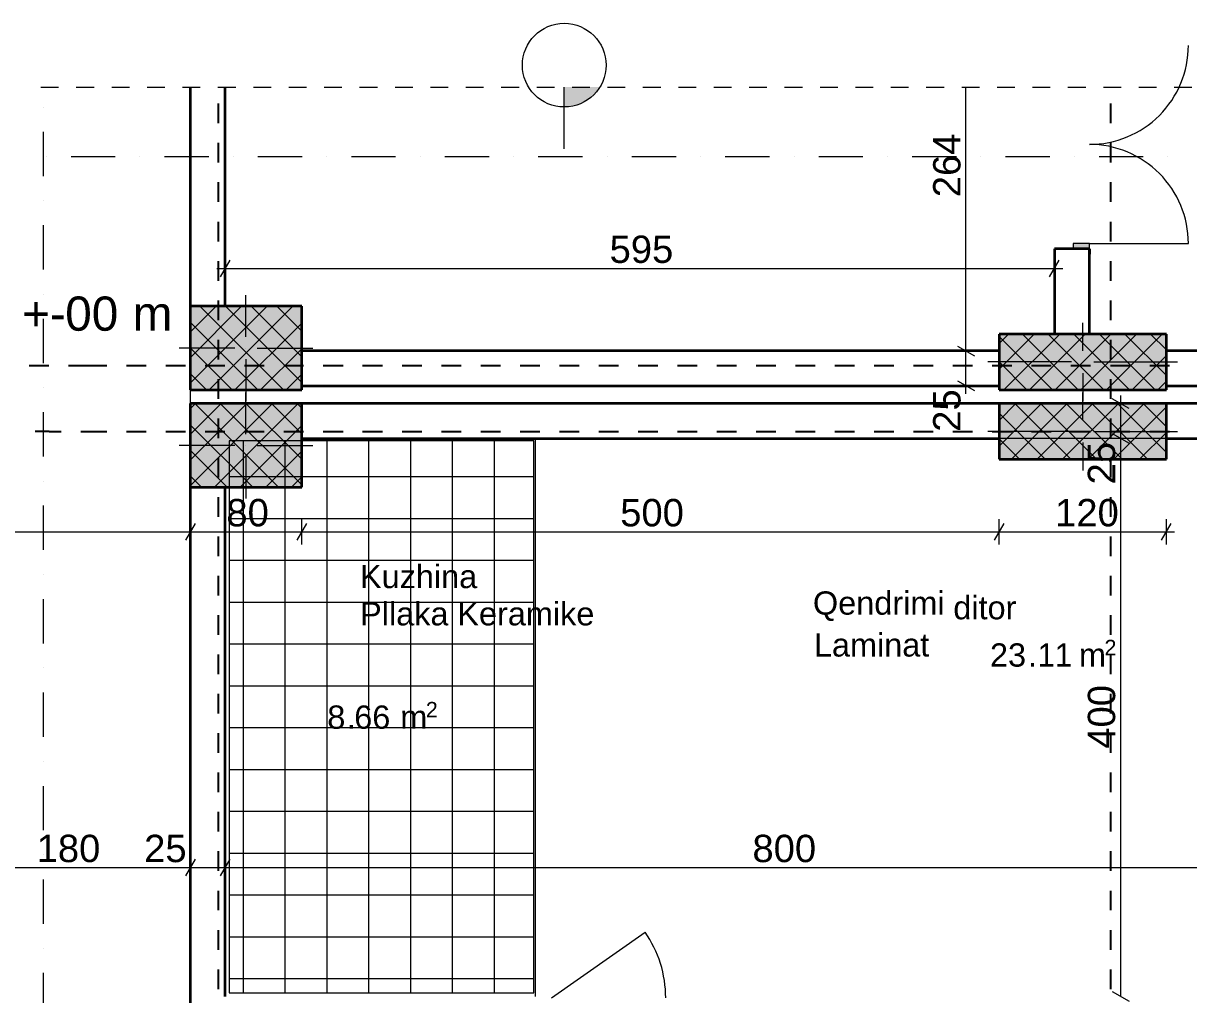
# Model space of a CAD drawing. Header units: centimetres. Extents: x -1402 to 3082, y -180 to 3169.
# Drawn here: x 1227 to 2063, y 2465 to 3162 of the extents above; entities that cross this region are included whole.
import ezdxf

# ---------------------------------------------------------------- set-up
doc = ezdxf.new("R2010")
doc.units = ezdxf.units.CM
for name, color, linetype, true_color in [('PDF_Annotation - Text', 7, 'Continuous', 0xa80f02), ('PDF_Geometry', 7, 'Continuous', 0x999999), ('PDF_Marker - Section', 7, 'Continuous', 0x80c2ff), ('PDF_Structural - Shear', 7, 'Continuous', 0xdf0000), ('PDF_Text', 7, 'Continuous', 0xa80f02)]:
    doc.layers.add(name, color=color, linetype=linetype, true_color=true_color)
doc.layers.add('PDF_Dimensioning - General', color=7, linetype='Continuous')
doc.layers.add('PDF_Structural - Bearing', color=7, linetype='Continuous')
doc.styles.add('PDF Arial', font='arial.ttf')

msp = doc.modelspace()

# ---------------------------------------------------------------- hatches: boundary and pattern name
at = {"layer": 'PDF_Dimensioning - General', "transparency": 33554559}
msp.add_hatch(color=256, dxfattribs=at).paths.add_polyline_path([(1626.38, 3103.82), (1614.89, 3101.53), (1614.89, 3115.78), (1639.77, 3115.78), (1636.12, 3110.33)])

# ---------------------------------------------------------------- linework, layer by layer
at = {"layer": 'PDF_Dimensioning - General', "lineweight": 13}
for points in [[(1614.89, 3071.52), (1614.89, 3115.78)], [(1374.96, 2991.68), (1368.02, 2979.67)], [(1963.19, 2979.67), (1970.13, 2991.68)], [(1897.16, 2929.97), (1909.16, 2923.04)], [(1897.16, 2904.96), (1909.16, 2898.03)], [(2014.15, 2888.74), (2014.15, 2894.61)], [(2023.16, 2888.74), (2005.15, 2888.74)], [(2020.15, 2885.28), (2008.15, 2892.21)], [(2014.15, 2863.73), (2014.15, 2888.74)], [(2023.16, 2863.73), (2005.15, 2863.73)], [(2008.15, 2867.2), (2020.15, 2860.26)], [(2014.15, 2463.33), (2014.15, 2863.73)], [(1349.95, 2802.68), (1343.02, 2790.67)], [(1429.99, 2802.68), (1423.06, 2790.67)], [(1930.35, 2802.68), (1923.42, 2790.67)], [(2043.48, 2790.67), (2050.41, 2802.68)], [(1349.95, 2561.76), (1343.02, 2549.75)], [(1346.49, 2546.75), (1346.49, 2564.76)], [(1374.96, 2561.76), (1368.03, 2549.75)], [(1371.49, 2546.75), (1371.49, 2564.76)], [(1165.75, 2555.76), (1346.49, 2555.76)], [(1346.49, 2555.76), (1371.49, 2555.76)], [(1371.49, 2555.76), (2171.68, 2555.76)], [(2008.15, 2466.79), (2020.15, 2459.86)]]:
    msp.add_lwpolyline(points, dxfattribs=at)
at = {"layer": 'PDF_Dimensioning - General', "color": 253, "lineweight": 13, "true_color": 0x999999}
for points in [[(1903.16, 2926.5), (1903.16, 3115.78)], [(1371.49, 2976.67), (1371.49, 2994.68)], [(1966.66, 2976.67), (1966.66, 2994.68)], [(1365.62, 2985.67), (1371.49, 2985.67)], [(1371.49, 2985.67), (1966.66, 2985.67)], [(1966.66, 2985.67), (1972.53, 2985.67)], [(1912.16, 2926.5), (1894.15, 2926.5)], [(1903.16, 2901.49), (1903.16, 2926.5)], [(1912.16, 2901.49), (1894.15, 2901.49)], [(1903.16, 2895.62), (1903.16, 2901.49)], [(1346.49, 2787.67), (1346.49, 2805.68)], [(1426.52, 2787.67), (1426.52, 2805.68)], [(1926.89, 2787.67), (1926.89, 2805.68)], [(2046.95, 2787.67), (2046.95, 2805.68)], [(968.15, 2796.67), (1346.49, 2796.67)], [(1346.49, 2796.67), (1426.52, 2796.67)], [(1426.52, 2796.67), (1926.89, 2796.67)], [(1926.89, 2796.67), (2046.95, 2796.67)], [(2046.95, 2796.67), (2052.82, 2796.67)]]:
    msp.add_lwpolyline(points, dxfattribs=at)
at = {"layer": 'PDF_Dimensioning - General', "lineweight": 13}
msp.add_circle((1614.89, 3131.55), 30.01, dxfattribs=at)
at = {"layer": 'PDF_Geometry', "color": 251, "lineweight": 18, "true_color": 0x6a6a6a}
for points in [[(1239.37, 3115.78), (1252.08, 3115.78)], [(1264.78, 3115.78), (1277.49, 3115.78)], [(1290.2, 3115.78), (1302.9, 3115.78)], [(1315.61, 3115.78), (1328.32, 3115.78)], [(1341.02, 3115.78), (1353.73, 3115.78)], [(1366.43, 3115.78), (1379.14, 3115.78)], [(1391.84, 3115.78), (1404.55, 3115.78)], [(1417.25, 3115.78), (1429.96, 3115.78)], [(1442.67, 3115.78), (1455.37, 3115.78)], [(1468.08, 3115.78), (1480.79, 3115.78)], [(1493.49, 3115.78), (1506.2, 3115.78)], [(1518.91, 3115.78), (1531.61, 3115.78)], [(1544.32, 3115.78), (1557.03, 3115.78)], [(1569.73, 3115.78), (1582.44, 3115.78)], [(1595.14, 3115.78), (1607.85, 3115.78)], [(1620.55, 3115.78), (1633.26, 3115.78)], [(1645.96, 3115.78), (1658.67, 3115.78)], [(1671.38, 3115.78), (1684.08, 3115.78)], [(1696.79, 3115.78), (1709.5, 3115.78)], [(1722.2, 3115.78), (1734.91, 3115.78)], [(1747.62, 3115.78), (1760.32, 3115.78)], [(1773.03, 3115.78), (1785.74, 3115.78)], [(1798.44, 3115.78), (1811.15, 3115.78)], [(1823.85, 3115.78), (1836.56, 3115.78)], [(1849.26, 3115.78), (1861.97, 3115.78)], [(1874.67, 3115.78), (1887.38, 3115.78)], [(1900.09, 3115.78), (1912.79, 3115.78)], [(1925.5, 3115.78), (1938.21, 3115.78)], [(1950.91, 3115.78), (1963.62, 3115.78)], [(1976.33, 3115.78), (1989.03, 3115.78)], [(2001.74, 3115.78), (2014.44, 3115.78)], [(2027.15, 3115.78), (2039.86, 3115.78)], [(2052.56, 3115.78), (2065.27, 3115.78)]]:
    msp.add_lwpolyline(points, dxfattribs=at)
at = {"layer": 'PDF_Geometry', "color": 7, "lineweight": 13}
for points in [[(1346.49, 3115.78), (1346.49, 1363.49)], [(1374.45, 2862.07), (1374.45, 2465.83)], [(1593.09, 2862.07), (1374.45, 2862.07)], [(1593.09, 2465.83), (1593.09, 2862.07)], [(1593.96, 2863.73), (1593.96, 2463.33)], [(2171.68, 2863.73), (1593.96, 2863.73)], [(1374.45, 2465.83), (1593.09, 2465.83)]]:
    msp.add_lwpolyline(points, dxfattribs=at)
at = {"layer": 'PDF_Geometry', "lineweight": 13}
for points in [[(1384.69, 2465.83), (1384.69, 2862.07)], [(1414.7, 2465.83), (1414.7, 2862.07)], [(1444.72, 2465.83), (1444.72, 2862.07)], [(1474.73, 2465.83), (1474.73, 2862.07)], [(1504.75, 2465.83), (1504.75, 2862.07)], [(1534.76, 2465.83), (1534.76, 2862.07)], [(1564.78, 2465.83), (1564.78, 2862.07)], [(1374.45, 2836.32), (1593.09, 2836.32)], [(1374.45, 2806.3), (1593.09, 2806.3)], [(1374.45, 2776.29), (1593.09, 2776.29)], [(1374.45, 2746.28), (1593.09, 2746.28)], [(1374.45, 2716.26), (1593.09, 2716.26)], [(1374.45, 2686.25), (1593.09, 2686.25)], [(1374.45, 2656.23), (1593.09, 2656.23)], [(1374.45, 2626.22), (1593.09, 2626.22)], [(1374.45, 2596.2), (1593.09, 2596.2)], [(1374.45, 2566.19), (1593.09, 2566.19)], [(1374.45, 2536.18), (1593.09, 2536.18)], [(1374.45, 2506.16), (1593.09, 2506.16)], [(1374.45, 2476.15), (1593.09, 2476.15)]]:
    msp.add_lwpolyline(points, dxfattribs=at)
at = {"layer": 'PDF_Marker - Section', "lineweight": 18}
for points in [[(1240.87, 3101.36), (1240.87, 3101.36)], [(1240.87, 3083.71), (1240.87, 3051.94)], [(1243.32, 3065.93), (1243.32, 3065.93)], [(1260.97, 3065.93), (1292.74, 3065.93)], [(1310.39, 3065.93), (1310.39, 3065.93)], [(1328.03, 3065.93), (1359.79, 3065.93)], [(1377.44, 3065.93), (1377.44, 3065.93)], [(1395.09, 3065.93), (1426.86, 3065.93)], [(1444.5, 3065.93), (1444.5, 3065.93)], [(1462.15, 3065.93), (1493.92, 3065.93)], [(1511.57, 3065.93), (1511.57, 3065.93)], [(1529.21, 3065.93), (1560.98, 3065.93)], [(1578.62, 3065.93), (1578.62, 3065.93)], [(1596.27, 3065.93), (1628.03, 3065.93)], [(1645.68, 3065.93), (1645.68, 3065.93)], [(1663.33, 3065.93), (1695.1, 3065.93)], [(1712.75, 3065.93), (1712.75, 3065.93)], [(1730.39, 3065.93), (1762.16, 3065.93)], [(1779.8, 3065.93), (1779.8, 3065.93)], [(1797.45, 3065.93), (1829.21, 3065.93)], [(1846.86, 3065.93), (1846.86, 3065.93)], [(1864.51, 3065.93), (1896.28, 3065.93)], [(1913.92, 3065.93), (1913.92, 3065.93)], [(1931.57, 3065.93), (1963.34, 3065.93)], [(1980.99, 3065.93), (1980.99, 3065.93)], [(1998.63, 3065.93), (2030.4, 3065.93)], [(2048.04, 3065.93), (2048.04, 3065.93)], [(1240.87, 3034.3), (1240.87, 3034.3)], [(1240.87, 3016.65), (1240.87, 2984.88)], [(1240.87, 2967.24), (1240.87, 2967.24)], [(1240.87, 2949.59), (1240.87, 2917.82)], [(1240.87, 2900.18), (1240.87, 2900.18)], [(1240.87, 2882.53), (1240.87, 2850.76)], [(1240.87, 2833.12), (1240.87, 2833.12)], [(1240.87, 2815.47), (1240.87, 2783.7)], [(1240.87, 2766.06), (1240.87, 2766.06)], [(1240.87, 2748.41), (1240.87, 2716.65)], [(1240.87, 2699), (1240.87, 2699)], [(1240.87, 2681.35), (1240.87, 2649.58)], [(1240.87, 2631.94), (1240.87, 2631.94)], [(1240.87, 2614.29), (1240.87, 2582.52)], [(1240.87, 2564.88), (1240.87, 2564.88)], [(1240.87, 2547.23), (1240.87, 2515.47)], [(1240.87, 2497.82), (1240.87, 2497.82)], [(1240.87, 2480.17), (1240.87, 2448.4)]]:
    msp.add_lwpolyline(points, dxfattribs=at)
at = {"layer": 'PDF_Structural - Bearing', "lineweight": 35}
for points in [[(1346.48, 3115.78), (1346.48, 2901.49)], [(1371.49, 2958.57), (1371.49, 3115.78)], [(1966.66, 2999.63), (1966.66, 2995.93)], [(1980.17, 2999.63), (1966.66, 2999.63)], [(1966.66, 2999.63), (1966.66, 2938.56)], [(1980.17, 2999.63), (1966.66, 2999.63)], [(1980.17, 2999.63), (1966.66, 2999.63)], [(1966.66, 2999.63), (1966.66, 2995.93)], [(1966.66, 2999.63), (1966.66, 2995.93)], [(1991.67, 2999.63), (1980.17, 2999.63)], [(1991.67, 2999.63), (1980.17, 2999.63)], [(1991.67, 2999.63), (1980.17, 2999.63)], [(1991.67, 2999.63), (1991.67, 2995.93)], [(1991.67, 2938.56), (1991.67, 2999.63)], [(1991.67, 2999.63), (1991.67, 2995.93)], [(1991.67, 2999.63), (1991.67, 2995.93)], [(1346.49, 2958.57), (1346.49, 2898.54)], [(1426.52, 2958.57), (1346.49, 2958.57)], [(1426.52, 2898.54), (1426.52, 2958.57)], [(2046.95, 2938.56), (1926.89, 2938.56)], [(1926.89, 2938.56), (1926.89, 2898.54)], [(2046.95, 2898.54), (2046.95, 2938.56)], [(1926.89, 2926.5), (1426.52, 2926.5)], [(2196.69, 2926.5), (2046.95, 2926.5)], [(1346.49, 2898.54), (1426.52, 2898.54)], [(1426.52, 2901.49), (1926.89, 2901.49)], [(1926.89, 2898.54), (2046.95, 2898.54)], [(2046.95, 2901.49), (2196.69, 2901.49)], [(1346.49, 2888.74), (1346.49, 2828.71)], [(1426.52, 2888.74), (1346.49, 2888.74)], [(1926.89, 2888.74), (1426.52, 2888.74)], [(1426.52, 2828.71), (1426.52, 2888.74)], [(2046.95, 2888.74), (1926.89, 2888.74)], [(1926.89, 2888.74), (1926.89, 2848.72)], [(2196.7, 2888.74), (2046.95, 2888.74)], [(2046.95, 2848.72), (2046.95, 2888.74)], [(1426.52, 2863.73), (1926.89, 2863.73)], [(2046.95, 2863.73), (2171.68, 2863.73)], [(1926.89, 2848.72), (2046.95, 2848.72)], [(1346.49, 2828.71), (1346.49, 2384.58)], [(1346.49, 2828.71), (1426.52, 2828.71)], [(1371.49, 2463.33), (1371.49, 2828.71)]]:
    msp.add_lwpolyline(points, dxfattribs=at)
at = {"layer": 'PDF_Structural - Bearing', "color": 30, "lineweight": 20, "true_color": 0xff6600}
for points in [[(1991.67, 3003.63), (1980.17, 3003.63)], [(1980.17, 3003.63), (1980.17, 2999.63)], [(1991.67, 2999.63), (1991.67, 3003.63)], [(1980.17, 2999.63), (1991.67, 2999.63)]]:
    msp.add_lwpolyline(points, dxfattribs=at)
at = {"layer": 'PDF_Structural - Bearing', "color": 30, "lineweight": 18, "true_color": 0xff6600}
for points in [[(1991.67, 3003.63), (2062.71, 3003.63)], [(1605.67, 2462.33), (1672.88, 2509.38)]]:
    msp.add_lwpolyline(points, dxfattribs=at)
at = {"layer": 'PDF_Structural - Bearing', "color": 1, "lineweight": 0}
for points in [[(1386.5, 2936.56), (1386.5, 2966.57)], [(1986.92, 2926.55), (1986.92, 2946.56)], [(1378.5, 2928.55), (1338.48, 2928.55)], [(1386.5, 2928.55), (1386.5, 2928.55)], [(1394.51, 2928.55), (1434.52, 2928.55)], [(1386.5, 2920.55), (1386.5, 2890.53)], [(1978.91, 2918.55), (1918.89, 2918.55)], [(1986.92, 2918.55), (1986.92, 2918.55)], [(1994.92, 2918.55), (2054.95, 2918.55)], [(1986.92, 2910.54), (1986.92, 2890.53)], [(1386.5, 2866.73), (1386.5, 2896.75)], [(1986.92, 2876.74), (1986.92, 2896.75)], [(1978.91, 2868.73), (1918.89, 2868.73)], [(1986.92, 2868.73), (1986.92, 2868.73)], [(1994.92, 2868.73), (2054.95, 2868.73)], [(1986.92, 2860.73), (1986.92, 2840.72)], [(1378.5, 2858.73), (1338.48, 2858.73)], [(1386.5, 2858.73), (1386.5, 2858.73)], [(1394.51, 2858.73), (1434.52, 2858.73)], [(1386.5, 2850.72), (1386.5, 2820.71)]]:
    msp.add_lwpolyline(points, dxfattribs=at)
at = {"layer": 'PDF_Structural - Bearing', "lineweight": 13}
for points in [[(1346.49, 2903.25), (1401.8, 2958.57)], [(1346.49, 2921.64), (1383.41, 2958.57)], [(1346.49, 2940.03), (1365.02, 2958.57)], [(1346.49, 2958.43), (1346.62, 2958.57)], [(1413.48, 2898.54), (1353.45, 2958.57)], [(1360.17, 2898.54), (1420.2, 2958.57)], [(1426.52, 2903.89), (1371.84, 2958.57)], [(1426.52, 2922.28), (1390.24, 2958.57)], [(1426.52, 2940.68), (1408.63, 2958.57)], [(1395.09, 2898.54), (1346.49, 2947.14)], [(1378.56, 2898.54), (1426.52, 2946.5)], [(1926.89, 2913.45), (1951.99, 2938.56)], [(1926.89, 2931.84), (1933.6, 2938.56)], [(1965.29, 2898.54), (1926.89, 2936.94)], [(1930.37, 2898.54), (1970.39, 2938.56)], [(1983.68, 2898.54), (1943.67, 2938.56)], [(1948.76, 2898.54), (1988.78, 2938.56)], [(2002.07, 2898.54), (1962.06, 2938.56)], [(1967.15, 2898.54), (2007.18, 2938.56)], [(2020.47, 2898.54), (1980.45, 2938.56)], [(1985.55, 2898.54), (2025.57, 2938.56)], [(2038.86, 2898.54), (1998.84, 2938.56)], [(2003.94, 2898.54), (2043.96, 2938.56)], [(2046.95, 2908.85), (2017.24, 2938.56)], [(2046.95, 2927.24), (2035.63, 2938.56)], [(1376.69, 2898.54), (1346.49, 2928.75)], [(1396.95, 2898.54), (1426.52, 2928.11)], [(1946.89, 2898.54), (1926.89, 2918.55)], [(2022.34, 2898.54), (2046.95, 2923.15)], [(1358.3, 2898.54), (1346.49, 2910.35)], [(1415.35, 2898.54), (1426.52, 2909.71)], [(2040.73, 2898.54), (2046.95, 2904.75)], [(1928.5, 2898.54), (1926.89, 2900.15)], [(1346.49, 2829.67), (1405.55, 2888.74)], [(1346.49, 2848.07), (1387.16, 2888.74)], [(1346.49, 2866.46), (1368.76, 2888.74)], [(1346.49, 2884.85), (1350.37, 2888.74)], [(1409.73, 2828.71), (1349.7, 2888.74)], [(1363.92, 2828.71), (1423.95, 2888.74)], [(1426.52, 2830.31), (1368.1, 2888.74)], [(1426.52, 2848.71), (1386.49, 2888.74)], [(1426.52, 2867.1), (1404.88, 2888.74)], [(1426.52, 2885.5), (1423.28, 2888.74)], [(1926.89, 2858.27), (1957.36, 2888.74)], [(1926.89, 2876.66), (1938.96, 2888.74)], [(1935.74, 2848.72), (1975.76, 2888.74)], [(1978.31, 2848.72), (1938.3, 2888.74)], [(1954.13, 2848.72), (1994.15, 2888.74)], [(1996.71, 2848.72), (1956.69, 2888.74)], [(1972.52, 2848.72), (2012.54, 2888.74)], [(2015.1, 2848.72), (1975.08, 2888.74)], [(1990.91, 2848.72), (2030.94, 2888.74)], [(2033.5, 2848.72), (1993.48, 2888.74)], [(2009.31, 2848.72), (2046.95, 2886.36)], [(2046.95, 2853.67), (2011.87, 2888.74)], [(2046.95, 2872.06), (2030.26, 2888.74)], [(1959.92, 2848.72), (1926.89, 2881.76)], [(1391.33, 2828.71), (1346.49, 2873.57)], [(1382.31, 2828.71), (1426.52, 2872.92)], [(1941.53, 2848.72), (1926.89, 2863.36)], [(2027.71, 2848.72), (2046.95, 2867.96)], [(1372.94, 2828.71), (1346.49, 2855.17)], [(1400.7, 2828.71), (1426.52, 2854.53)], [(2046.1, 2848.72), (2046.95, 2849.57)], [(1354.55, 2828.71), (1346.49, 2836.78)], [(1419.1, 2828.71), (1426.52, 2836.14)]]:
    msp.add_lwpolyline(points, dxfattribs=at)
at = {"layer": 'PDF_Structural - Bearing', "color": 30, "lineweight": 18, "true_color": 0xff6600}
for centre, radius, start, end in [((1991.69, 3145.69), 71.03, 269.98639, 0.00966), ((1991.69, 3003.64), 71.03, 359.99042, 90.01329), ((1605.68, 2462.34), 82.03, 359.9934, 34.99727)]:
    msp.add_arc(centre, radius, start, end, dxfattribs=at)
at = {"layer": 'PDF_Structural - Bearing', "color": 7, "true_color": 0xffffff, "transparency": 33554559}
for points in [[(1991.67, 2999.63), (1980.17, 2999.63), (1991.67, 3003.63), (1980.17, 3003.63)], [(1346.49, 2958.57), (1426.52, 2958.57), (1346.49, 2898.54), (1426.52, 2898.54)], [(2046.95, 2898.54), (1926.89, 2898.54), (2046.95, 2938.56), (1926.89, 2938.56)], [(1346.49, 2888.74), (1426.52, 2888.74), (1346.49, 2828.71), (1426.52, 2828.71)], [(2046.95, 2848.72), (1926.89, 2848.72), (2046.95, 2888.74), (1926.89, 2888.74)]]:
    msp.add_solid(points, dxfattribs=at)
at = {"layer": 'PDF_Structural - Shear', "lineweight": 25}
for points in [[(1366.49, 3103.94), (1366.49, 3089.82)], [(2006.92, 3103.94), (2006.92, 3089.82)], [(1366.49, 3075.7), (1366.49, 3061.58)], [(2006.92, 3075.7), (2006.92, 3061.58)], [(1366.49, 3047.47), (1366.49, 3033.35)], [(2006.92, 3047.47), (2006.92, 3033.35)], [(1366.49, 3019.23), (1366.49, 3005.11)], [(2006.92, 3019.23), (2006.92, 3005.11)], [(1366.49, 2991), (1366.49, 2976.88)], [(2006.92, 2991), (2006.92, 2976.88)], [(1366.49, 2962.76), (1366.49, 2948.64)], [(2006.92, 2962.76), (2006.92, 2948.64)], [(1366.49, 2934.52), (1366.49, 2920.41)], [(2006.92, 2934.52), (2006.92, 2920.41)], [(1230.89, 2915.98), (1245.01, 2915.98)], [(1259.13, 2915.98), (1276.72, 2915.98)], [(1276.72, 2915.98), (1276.72, 2915.98)], [(1276.72, 2915.98), (1286.71, 2915.98)], [(1300.83, 2915.98), (1314.95, 2915.98)], [(1329.07, 2915.98), (1343.18, 2915.98)], [(1357.3, 2915.98), (1371.42, 2915.98)], [(1385.54, 2915.98), (1399.65, 2915.98)], [(1413.77, 2915.98), (1427.89, 2915.98)], [(1442.01, 2915.98), (1456.13, 2915.98)], [(1470.24, 2915.98), (1484.36, 2915.98)], [(1498.48, 2915.98), (1512.6, 2915.98)], [(1526.72, 2915.98), (1540.84, 2915.98)], [(1554.95, 2915.98), (1569.07, 2915.98)], [(1583.19, 2915.98), (1597.3, 2915.98)], [(1611.42, 2915.98), (1625.54, 2915.98)], [(1639.66, 2915.98), (1653.77, 2915.98)], [(1667.89, 2915.98), (1682.01, 2915.98)], [(1696.13, 2915.98), (1710.25, 2915.98)], [(1724.37, 2915.98), (1738.49, 2915.98)], [(1752.6, 2915.98), (1766.72, 2915.98)], [(1780.84, 2915.98), (1794.96, 2915.98)], [(1809.07, 2915.98), (1823.19, 2915.98)], [(1837.31, 2915.98), (1851.42, 2915.98)], [(1865.54, 2915.98), (1879.66, 2915.98)], [(1893.78, 2915.98), (1907.9, 2915.98)], [(1922.02, 2915.98), (1936.14, 2915.98)], [(1950.25, 2915.98), (1964.37, 2915.98)], [(1978.49, 2915.98), (1992.61, 2915.98)], [(2006.73, 2915.98), (2020.84, 2915.98)], [(2034.96, 2915.98), (2049.08, 2915.98)], [(1366.49, 2906.29), (1366.49, 2892.17)], [(2006.92, 2906.29), (2006.92, 2892.17)], [(1366.49, 2878.05), (1366.49, 2863.93)], [(2006.92, 2878.05), (2006.92, 2863.93)], [(1245.28, 2868.73), (1235.29, 2868.73)], [(1245.28, 2868.73), (1253.94, 2868.73)], [(1245.28, 2868.73), (1245.28, 2868.73)], [(1245.28, 2868.73), (1245.28, 2868.73)], [(1268.06, 2868.73), (1276.72, 2868.73)], [(1276.72, 2868.73), (1276.72, 2868.73)], [(1276.72, 2868.73), (1276.72, 2868.73)], [(1276.72, 2868.73), (1286.71, 2868.73)], [(1300.83, 2868.73), (1314.95, 2868.73)], [(1329.07, 2868.73), (1343.18, 2868.73)], [(1357.3, 2868.73), (1371.42, 2868.73)], [(1385.54, 2868.73), (1399.65, 2868.73)], [(1413.77, 2868.73), (1427.89, 2868.73)], [(1442.01, 2868.73), (1456.13, 2868.73)], [(1470.24, 2868.73), (1484.36, 2868.73)], [(1498.48, 2868.73), (1512.6, 2868.73)], [(1526.72, 2868.73), (1540.84, 2868.73)], [(1554.95, 2868.73), (1569.07, 2868.73)], [(1583.19, 2868.73), (1597.3, 2868.73)], [(1611.42, 2868.73), (1625.54, 2868.73)], [(1639.66, 2868.73), (1653.77, 2868.73)], [(1667.89, 2868.73), (1682.01, 2868.73)], [(1696.13, 2868.73), (1710.25, 2868.73)], [(1724.37, 2868.73), (1738.49, 2868.73)], [(1752.6, 2868.73), (1766.72, 2868.73)], [(1780.84, 2868.73), (1794.96, 2868.73)], [(1809.07, 2868.73), (1823.19, 2868.73)], [(1837.31, 2868.73), (1851.42, 2868.73)], [(1865.54, 2868.73), (1879.66, 2868.73)], [(1893.78, 2868.73), (1907.9, 2868.73)], [(1922.02, 2868.73), (1936.14, 2868.73)], [(1950.25, 2868.73), (1964.37, 2868.73)], [(1978.49, 2868.73), (1992.61, 2868.73)], [(2006.73, 2868.73), (2020.84, 2868.73)], [(2034.96, 2868.73), (2049.08, 2868.73)], [(1366.49, 2849.82), (1366.49, 2835.7)], [(2006.92, 2849.82), (2006.92, 2835.7)], [(1366.49, 2821.58), (1366.49, 2807.46)], [(2006.92, 2821.58), (2006.92, 2807.46)], [(1366.49, 2793.35), (1366.49, 2779.23)], [(2006.92, 2793.35), (2006.92, 2779.23)], [(1366.49, 2765.11), (1366.49, 2750.99)], [(2006.92, 2765.11), (2006.92, 2750.99)], [(1366.49, 2736.88), (1366.49, 2722.76)], [(2006.92, 2736.88), (2006.92, 2722.76)], [(1366.49, 2708.64), (1366.49, 2694.52)], [(2006.92, 2708.64), (2006.92, 2694.52)], [(1366.49, 2680.4), (1366.49, 2666.28)], [(2006.92, 2680.4), (2006.92, 2666.28)], [(1366.49, 2652.17), (1366.49, 2638.05)], [(2006.92, 2652.17), (2006.92, 2638.05)], [(1366.49, 2623.93), (1366.49, 2609.81)], [(2006.92, 2623.93), (2006.92, 2609.81)], [(1366.49, 2595.69), (1366.49, 2581.58)], [(2006.92, 2595.69), (2006.92, 2581.58)], [(1366.49, 2567.46), (1366.49, 2553.34)], [(2006.92, 2567.46), (2006.92, 2553.34)], [(1366.49, 2539.22), (1366.49, 2525.11)], [(2006.92, 2539.22), (2006.92, 2525.11)], [(1366.49, 2510.99), (1366.49, 2496.87)], [(2006.92, 2510.99), (2006.92, 2496.87)], [(1366.49, 2482.75), (1366.49, 2468.63)], [(2006.92, 2482.75), (2006.92, 2468.63)]]:
    msp.add_lwpolyline(points, dxfattribs=at)

# ---------------------------------------------------------------- texts
at = {"layer": 'PDF_Annotation - Text', "color": 5, "char_height": 24.5543, "attachment_point": 7, "style": 'PDF Arial'}
for s, insert in [('\\W1.003226;+-', (1225.73, 2941.06)), ('\\W0.998922;00', (1256.8, 2940.64)), ('\\W1.000270;m', (1305.19, 2941.06))]:
    msp.add_mtext(s, dxfattribs=dict(at, insert=insert))
at = {"layer": 'PDF_Annotation - Text', "char_height": 16.6968, "attachment_point": 7, "style": 'PDF Arial'}
for s, insert in [('\\W0.997471;Kuzhina', (1468.34, 2756.05)), ('\\W0.999002;Qendrimi', (1793.32, 2732.67)), ('\\W0.997860;ditor', (1894.05, 2733.69)), ('\\W0.997879;Pllaka', (1468.43, 2729.32)), ('\\W0.998422;Keramike', (1538.16, 2729.32)), ('\\W0.998109;Laminat', (1794.04, 2706.97))]:
    msp.add_mtext(s, dxfattribs=dict(at, insert=insert))
at = {"layer": 'PDF_Dimensioning - General', "char_height": 19.6434, "attachment_point": 7, "rotation": 90, "style": 'PDF Arial'}
for s, insert in [('\\W0.997214;264', (1899.49, 3036.8)), ('\\W0.998920;25', (1899.49, 2868.45)), ('\\W0.998920;25', (2010.48, 2830.69)), ('\\W0.998241;400', (2010.48, 2641.08))]:
    msp.add_mtext(s, dxfattribs=dict(at, insert=insert))
at = {"layer": 'PDF_Dimensioning - General', "char_height": 19.6434, "attachment_point": 7, "style": 'PDF Arial'}
for s, insert in [('\\W0.998068;595', (1647.43, 2989.34)), ('\\W0.999178;80', (1372.42, 2800.34)), ('\\W0.997943;500', (1655.05, 2800.34)), ('\\W0.998111;120', (1967.11, 2800.34)), ('\\W0.998111;180', (1236.31, 2559.42)), ('\\W0.998920;25', (1313.44, 2559.42)), ('\\W0.998109;800', (1749.92, 2559.42))]:
    msp.add_mtext(s, dxfattribs=dict(at, insert=insert))
at = {"layer": 'PDF_Text', "attachment_point": 7, "style": 'PDF Arial'}
for s, insert, char_height in [('\\W1.001521;2', (2002.54, 2708.19), 11.0199), ('\\W0.997861;23', (1920.37, 2699.73), 16.6968), ('\\W0.953509;11', (1954.55, 2700.02), 16.6968), ('\\W1.000269;m', (1984.19, 2700.02), 16.6968), ('\\W0.996394;.', (1947.61, 2700.02), 16.6968), ('\\W1.001941;8', (1444.83, 2655.16), 16.6968), ('\\W0.997667;66', (1464.2, 2655.16), 16.6968), ('\\W1.000269;m', (1497.21, 2655.45), 16.6968), ('\\W1.001521;2', (1515.58, 2663.61), 11.0199), ('\\W0.996394;.', (1458.91, 2655.45), 16.6968)]:
    msp.add_mtext(s, dxfattribs=dict(at, insert=insert, char_height=char_height))

doc.saveas('drawing.dxf')
